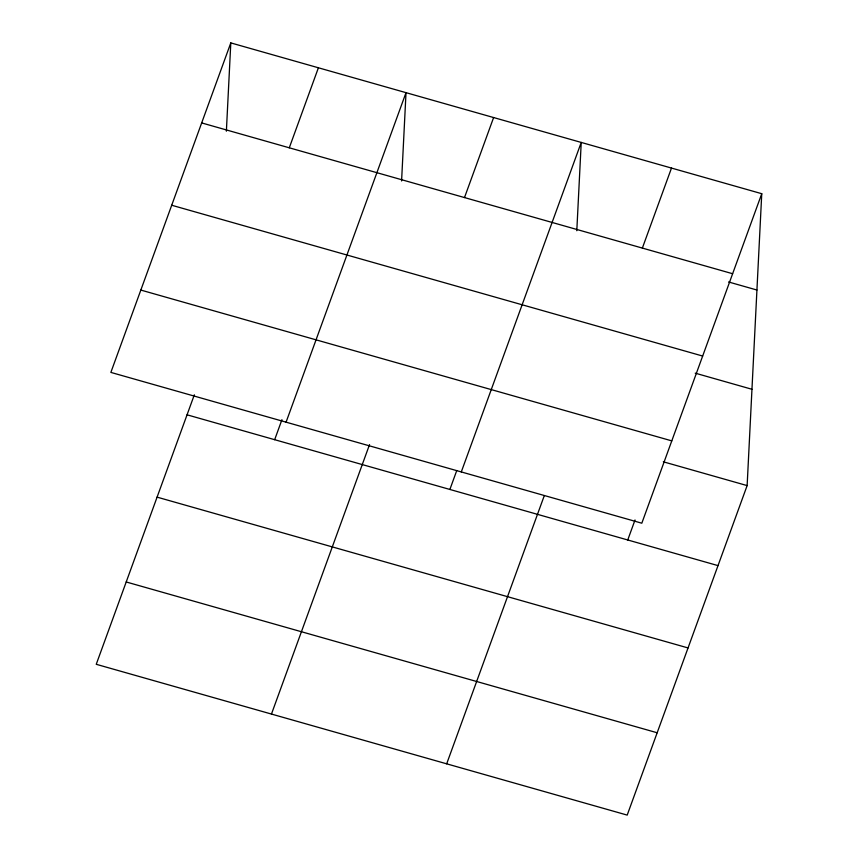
<?xml version="1.0" encoding="UTF-8"?>
<svg xmlns="http://www.w3.org/2000/svg" width="858" height="858" viewBox="0 0 858 858"><rect width="100%" height="100%" fill="white"/><g stroke="black" fill="none" stroke-linecap="round" stroke-linejoin="round"><path stroke-width="1.29" d="M226.373 131.199L230.802 42.9L761.754 193.704L747.136 485.596L627.198 815.1L96.246 664.296L194.337 394.809M401.587 180.963L406.016 92.664L286.079 422.168M576.801 230.727L581.231 142.428L461.293 471.932M230.802 42.9L110.864 372.404L641.816 523.208L761.754 193.704M289.285 147.801L318.404 67.782M274.667 439.693L281.939 419.691M271.46 714.06L369.551 444.573M464.5 197.565L493.618 117.546M449.882 489.457L456.703 470.699M446.675 763.824L544.315 495.581M642.363 248.08L671.492 168.071M627.745 539.972L635.027 519.969M201.673 122.919L732.625 273.723M728.56 281.971L756.928 290.025M171.707 205.244L702.659 356.049M695.216 373.155L751.951 389.275M140.83 290.068L671.782 440.873M663.32 461.797L747.136 485.596M187.055 414.811L718.007 565.615M157.089 497.136L688.041 647.94M126.212 581.971L657.164 732.764"/></g></svg>
